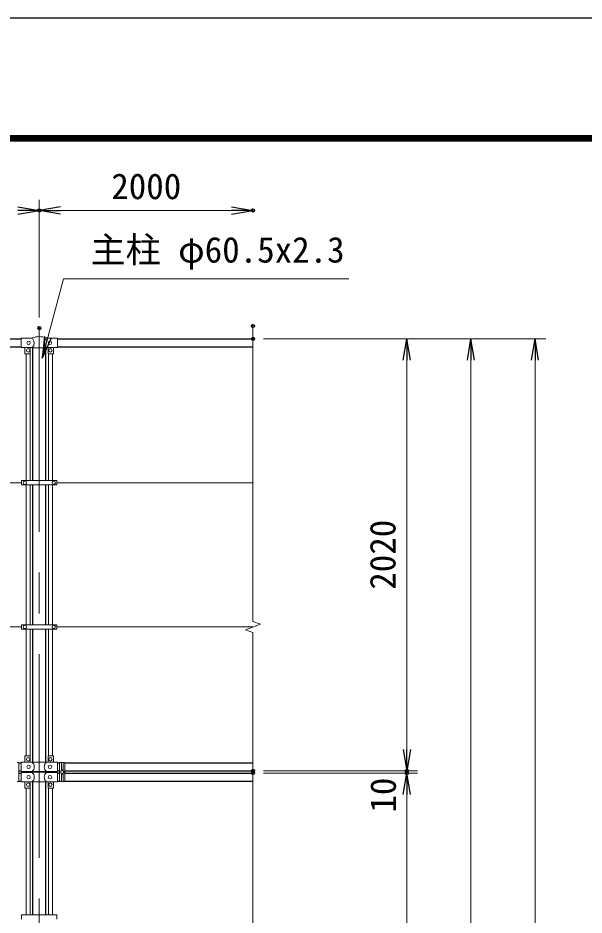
# Model space of a CAD drawing. Units: millimetres, scale not verified. Extents: x -10499 to 10501, y -7424 to 7426.
# Drawn here: x -5843 to -3194, y 3232 to 7426 of the extents above; entities that cross this region are included whole.
import ezdxf
from ezdxf.enums import TextEntityAlignment as Align

# ---------------------------------------------------------------- set-up
doc = ezdxf.new("R2010")
doc.units = ezdxf.units.MM
doc.header["$LTSCALE"] = 30
doc.header["$PDMODE"] = 32
doc.header["$PDSIZE"] = 15
doc.linetypes.add('USER1', pattern=[50.8, 31.75, -6.35, 6.35, -6.35])
for name, color, linetype, lineweight in [('0-1_D-STR1', 1, 'Continuous', 25), ('0-4_D-BMK', 2, 'USER1', 13), ('0-5_D-STR3', 3, 'Continuous', 13), ('0-7_D-STR-DIM', 7, 'Continuous', 13), ('0-B_D-STR-TXT', 7, 'Continuous', 13), ('0-C_D-TTL', 7, 'Continuous', 25)]:
    doc.layers.add(name, color=color, linetype=linetype, lineweight=lineweight)
doc.layers.add('0-8_0', color=7, linetype='Continuous')
doc.layers.add('0-9_Defpoints', color=8, linetype='Continuous')
doc.styles.add('ＭＳ ゴシック', font='')
doc.styles.get('ＭＳ ゴシック').set_extended_font_data('MS Gothic')

# ---------------------------------------------------------------- blocks, each defined once
blk = doc.blocks.new('_Open')
at = {"layer": '0-8_0'}
blk.add_line((-30, 5), (0, 0), dxfattribs=at)
blk.add_lwpolyline([(-30, -5), (0, 0), (-30, 0)], dxfattribs=at)

msp = doc.modelspace()

# ---------------------------------------------------------------- linework, layer by layer
at = {"layer": '0-1_D-STR1'}
for p, q in [((-7655.67, 5925.57), (-5828.17, 5925.57)), ((-5658.17, 5925.57), (-4743.17, 5925.57)), ((-7658.17, 5887.47), (-5828.17, 5887.47)), ((-5773.42, 5262.87), (-5773.42, 5884.07)), ((-5712.92, 5262.87), (-5712.92, 5884.07)), ((-5658.17, 5887.47), (-4743.17, 5887.47)), ((-5773.42, 4588.87), (-5773.42, 5242.27)), ((-5712.92, 4588.87), (-5712.92, 5242.27)), ((-5773.42, 3947.17), (-5773.42, 4568.27)), ((-5712.92, 3947.17), (-5712.92, 4568.27)), ((-5838.17, 3943.67), (-5828.17, 3943.67)), ((-5658.17, 3943.67), (-5648.17, 3943.67)), ((-5623.17, 3943.67), (-4743.17, 3943.67)), ((-5838.17, 3905.57), (-5828.17, 3905.57)), ((-5773.42, 3898.97), (-5773.42, 3902.17)), ((-5773.42, 3898.97), (-5773.42, 3902.17)), ((-5773.42, 3898.97), (-5773.42, 3902.17)), ((-5712.92, 3898.97), (-5712.92, 3902.17)), ((-5712.92, 3898.97), (-5712.92, 3902.17)), ((-5712.92, 3898.97), (-5712.92, 3902.17)), ((-5658.17, 3905.57), (-5648.17, 3905.57)), ((-5623.17, 3905.57), (-4743.17, 3905.57)), ((-5838.17, 3895.57), (-5828.17, 3895.57)), ((-5658.17, 3895.57), (-5648.17, 3895.57)), ((-5623.17, 3895.57), (-4743.17, 3895.57)), ((-5838.17, 3857.47), (-5828.17, 3857.47)), ((-5773.42, 3232.87), (-5773.42, 3853.97)), ((-5712.92, 3232.87), (-5712.92, 3853.97)), ((-5658.17, 3857.47), (-5648.17, 3857.47)), ((-5623.17, 3857.47), (-4743.17, 3857.47))]:
    msp.add_line(p, q, dxfattribs=at)
at = {"layer": '0-4_D-BMK'}
msp.add_line((-5743.17, 5975.57), (-5743.17, -5044.43), dxfattribs=at)
at = {"layer": '0-5_D-STR3'}
for p, q in [((-5828.17, 5928.57), (-5778.95, 5928.57)), ((-5828.17, 5884.57), (-5828.17, 5928.57)), ((-5707.4, 5928.57), (-5658.17, 5928.57)), ((-5658.17, 5884.57), (-5658.17, 5928.57)), ((-5828.17, 5884.57), (-5777.97, 5884.57)), ((-5810.17, 5884.57), (-5810.17, 5855.57)), ((-5785.17, 5884.57), (-5785.17, 5855.57)), ((-5776.97, 5884.07), (-5777.97, 5884.57)), ((-5776.97, 5884.07), (-5709.37, 5884.07)), ((-5709.37, 5884.07), (-5708.37, 5884.57)), ((-5708.37, 5884.57), (-5658.17, 5884.57)), ((-5701.17, 5884.57), (-5701.17, 5855.57)), ((-5676.17, 5884.57), (-5676.17, 5855.57)), ((-5786.17, 5854.57), (-5809.17, 5854.57)), ((-5804.67, 5854.57), (-5804.67, 5262.87)), ((-5785.67, 5854.7), (-5785.67, 5262.87)), ((-5700.67, 5854.7), (-5700.67, 5262.87)), ((-5700.17, 5854.57), (-5677.17, 5854.57)), ((-5681.67, 5854.57), (-5681.67, 5262.87)), ((-5825.67, 5252.57), (-7661.17, 5252.57)), ((-5825.67, 5262.87), (-5660.67, 5262.87)), ((-5825.67, 5262.87), (-5825.67, 5242.27)), ((-5660.67, 5262.87), (-5660.67, 5242.27)), ((-4743.17, 5252.57), (-5660.67, 5252.57)), ((-5825.67, 5242.27), (-5660.67, 5242.27)), ((-5804.67, 5242.27), (-5804.67, 4588.87)), ((-5785.67, 5242.27), (-5785.67, 4588.87)), ((-5700.67, 5242.27), (-5700.67, 4588.87)), ((-5681.67, 5242.27), (-5681.67, 4588.87)), ((-5825.67, 4578.57), (-7661.17, 4578.57)), ((-5825.67, 4588.87), (-5660.67, 4588.87)), ((-5825.67, 4588.87), (-5825.67, 4568.27)), ((-5660.67, 4588.87), (-5660.67, 4568.27)), ((-4743.17, 4578.57), (-5660.67, 4578.57)), ((-5825.67, 4568.27), (-5660.67, 4568.27)), ((-5804.67, 4568.27), (-5804.67, 3976.67)), ((-5785.67, 4568.27), (-5785.67, 3975.99)), ((-5700.67, 4568.27), (-5700.67, 3975.99)), ((-5681.67, 4568.27), (-5681.67, 3976.67)), ((-5838.17, 3944.94), (-5847.17, 3944.94)), ((-5828.17, 3946.67), (-5776.97, 3946.67)), ((-5828.17, 3902.67), (-5828.17, 3946.67)), ((-5810.17, 3946.67), (-5810.17, 3974.67)), ((-5787.17, 3976.67), (-5808.17, 3976.67)), ((-5785.17, 3946.67), (-5785.17, 3974.67)), ((-5776.97, 3947.17), (-5777.97, 3946.67)), ((-5776.97, 3947.17), (-5709.37, 3947.17)), ((-5709.37, 3947.17), (-5708.37, 3946.67)), ((-5709.37, 3946.67), (-5658.17, 3946.67)), ((-5701.17, 3946.67), (-5701.17, 3974.67)), ((-5699.17, 3976.67), (-5678.17, 3976.67)), ((-5676.17, 3946.67), (-5676.17, 3974.67)), ((-5658.17, 3902.67), (-5658.17, 3946.67)), ((-5648.17, 3944.94), (-5639.17, 3944.94)), ((-5639.17, 3944.94), (-5639.17, 3912.57)), ((-5632.17, 3944.94), (-5632.17, 3912.57)), ((-5828.17, 3902.67), (-5776.97, 3902.67)), ((-5776.97, 3902.17), (-5777.97, 3902.67)), ((-5709.37, 3902.67), (-5658.17, 3902.67)), ((-5828.17, 3898.47), (-5776.97, 3898.47)), ((-5828.17, 3898.47), (-5828.17, 3854.47)), ((-5776.97, 3898.97), (-5777.97, 3898.47)), ((-5709.37, 3898.47), (-5658.17, 3898.47)), ((-5658.17, 3898.47), (-5658.17, 3854.47)), ((-5639.17, 3855.68), (-5639.17, 3888.57)), ((-5632.17, 3855.68), (-5632.17, 3888.57)), ((-5828.17, 3854.47), (-5776.97, 3854.47)), ((-5810.17, 3854.47), (-5810.17, 3826.47)), ((-5787.17, 3824.47), (-5808.17, 3824.47)), ((-5804.67, 3824.47), (-5804.67, 3232.87)), ((-5785.67, 3825.14), (-5785.67, 3232.87)), ((-5785.17, 3854.47), (-5785.17, 3826.47)), ((-5776.97, 3853.97), (-5777.97, 3854.47)), ((-5776.97, 3853.97), (-5709.37, 3853.97)), ((-5709.37, 3853.97), (-5708.37, 3854.47)), ((-5709.37, 3854.47), (-5658.17, 3854.47)), ((-5701.17, 3854.47), (-5701.17, 3826.47)), ((-5700.67, 3825.14), (-5700.67, 3232.87)), ((-5699.17, 3824.47), (-5678.17, 3824.47)), ((-5681.67, 3824.47), (-5681.67, 3232.87)), ((-5676.17, 3854.47), (-5676.17, 3826.47)), ((-5825.67, 3232.87), (-5660.67, 3232.87)), ((-5825.67, 3232.87), (-5825.67, 3212.27)), ((-5660.67, 3232.87), (-5660.67, 3212.27))]:
    msp.add_line(p, q, dxfattribs=at)
for points in [[(-5847.17, 3855.68), (-5838.17, 3855.68), (-5838.17, 3944.94)], [(-5639.17, 3855.68), (-5648.17, 3855.68), (-5648.17, 3944.94)], [(-5632.17, 3944.94), (-5623.17, 3944.94), (-5623.17, 3855.68), (-5632.17, 3855.68)], [(-5776.97, 3902.17), (-5709.37, 3902.17), (-5708.37, 3902.67)], [(-5776.97, 3898.97), (-5709.37, 3898.97), (-5708.37, 3898.47)]]:
    msp.add_lwpolyline(points, dxfattribs=at)
msp.add_lwpolyline([(-5635.67, 3892.47), (-5642.69, 3896.52), (-5642.69, 3904.62), (-5635.67, 3908.67), (-5628.66, 3904.62), (-5628.66, 3896.52)], close=True, dxfattribs=at)
for centre, radius in [((-5793.17, 5906.57), 8), ((-5693.17, 5906.57), 8), ((-5795.17, 5871.57), 8), ((-5691.17, 5871.57), 8), ((-5810.67, 5252.57), 8), ((-5675.67, 5252.57), 8), ((-5810.67, 4578.57), 8), ((-5675.67, 4578.57), 8), ((-5795.17, 3959.67), 8), ((-5691.17, 3959.67), 8), ((-5793.17, 3924.67), 8), ((-5693.17, 3924.67), 8), ((-5635.67, 3900.57), 7.03), ((-5793.17, 3876.47), 8), ((-5693.17, 3876.47), 8), ((-5795.17, 3841.47), 8), ((-5691.17, 3841.47), 8)]:
    msp.add_circle(centre, radius, dxfattribs=at)
for centre, radius, start, end in [((-5778.95, 5936.57), 8, 270, 296.9114), ((-5795.56, 5906.57), 28.8, 314.1684, 41.01552), ((-5743.17, 5853.11), 82.82, 67.15338, 112.84662), ((-5690.79, 5906.57), 28.8, 138.98448, 225.8316), ((-5707.4, 5936.57), 8, 243.0886, 270), ((-5809.17, 5855.57), 1, 180, 270), ((-5786.17, 5855.57), 1, 270, 0), ((-5700.17, 5855.57), 1, 180, 270), ((-5677.17, 5855.57), 1, 270, 0), ((-5808.17, 3974.67), 2, 90, 180), ((-5787.17, 3974.67), 2, 0, 90), ((-5795.56, 3924.67), 28.8, 310.19176, 49.80824), ((-5690.79, 3924.67), 28.8, 130.19176, 229.80824), ((-5699.17, 3974.67), 2, 90, 180), ((-5678.17, 3974.67), 2, 0, 90), ((-5635.67, 3939.31), 6.62, 58.10921, 121.89079), ((-5635.67, 3912.57), 3.5, 180, 0), ((-5795.56, 3876.47), 28.8, 310.19176, 49.80824), ((-5690.79, 3876.47), 28.8, 130.19176, 229.80824), ((-5635.67, 3888.57), 3.5, 0, 180), ((-5808.17, 3826.47), 2, 180, 270), ((-5787.17, 3826.47), 2, 270, 0), ((-5699.17, 3826.47), 2, 180, 270), ((-5678.17, 3826.47), 2, 270, 0), ((-5635.67, 3861.3), 6.62, 238.10921, 301.89079)]:
    msp.add_arc(centre, radius, start, end, dxfattribs=at)
at = {"layer": '0-7_D-STR-DIM'}
for p, q in [((-5743.17, 6025.57), (-5743.17, 6575.57)), ((-5743.17, 6025.57), (-5743.17, 6575.57)), ((-5643.17, 6525.57), (-4843.17, 6525.57)), ((-4743.17, 5985.57), (-4743.17, 4604.22)), ((-4693.17, 5925.57), (-3973.17, 5925.57)), ((-4693.17, 5925.57), (-3673.17, 5925.57)), ((-4693.17, 5925.57), (-3373.17, 5925.57)), ((-4023.17, 5825.57), (-4023.17, 4005.57)), ((-3723.17, 5825.57), (-3723.17, -3994.43)), ((-3423.17, 5825.57), (-3423.17, -4894.43)), ((-4778.41, 4565.74), (-4707.94, 4591.39)), ((-4707.94, 4591.39), (-4743.17, 4604.22)), ((-4743.17, 4552.91), (-4778.41, 4565.74)), ((-4743.17, 4552.91), (-4743.17, 416.22)), ((-4023.17, 4005.57), (-4023.17, 4105.57)), ((-4693.17, 3905.57), (-3973.17, 3905.57)), ((-4693.17, 3905.57), (-3973.17, 3905.57)), ((-4023.17, 3905.57), (-4023.17, 3895.57)), ((-4693.17, 3895.57), (-3973.17, 3895.57)), ((-4693.17, 3895.57), (-3973.17, 3895.57)), ((-4023.17, 3795.57), (-4023.17, 3695.57)), ((-4023.17, 3795.57), (-4023.17, 1975.57))]:
    msp.add_line(p, q, dxfattribs=at)
at = {"layer": '0-9_Defpoints'}
for p in [(-5743.17, 6525.57), (-4743.17, 6525.57), (-5743.17, 5975.57), (-4743.17, 5985.57), (-4743.17, 5925.57), (-4743.17, 3905.57), (-4743.17, 3895.57), (-4743.17, 3895.57), (-4023.17, 3905.57), (-4023.17, 3895.57)]:
    msp.add_point(p, dxfattribs=at)
at = {"layer": '0-B_D-STR-TXT'}
msp.add_lwpolyline([(-4293.94, 6205.69), (-5630.64, 6205.69), (-5728.56, 5837.73)], dxfattribs=at)
at = {"layer": '0-C_D-TTL', "color": 2}
msp.add_lwpolyline([(-10499.2, 7425.57), (10500.8, 7425.57), (10500.8, -7424.43), (-10499.2, -7424.43)], close=True, dxfattribs=at)
at = {"layer": '0-C_D-TTL'}
for points in [[(-9824.2, 6875.57), (9825.8, 6875.57), (9825.8, -6874.43), (-9824.2, -6874.43)], [(-9817.95, 6869.32), (9819.55, 6869.32), (9819.55, -6868.18), (-9817.95, -6868.18)], [(-9811.7, 6863.07), (9813.3, 6863.07), (9813.3, -6861.93), (-9811.7, -6861.93)], [(-9805.45, 6856.82), (9807.05, 6856.82), (9807.05, -6855.68), (-9805.45, -6855.68)], [(-9799.2, 6850.57), (9800.8, 6850.57), (9800.8, -6849.43), (-9799.2, -6849.43)]]:
    msp.add_lwpolyline(points, close=True, dxfattribs=at)

# ---------------------------------------------------------------- block references
at = {"layer": '0-7_D-STR-DIM', "xscale": 3.333333, "yscale": 3.333333}
for p in [(-5743.17, 6525.57), (-4743.17, 6525.57)]:
    msp.add_blockref('_Open', p, dxfattribs=at)
for p, rotation in [((-5743.17, 6525.57), 180), ((-4023.17, 5925.57), 90), ((-3723.17, 5925.57), 90), ((-3423.17, 5925.57), 90), ((-4023.17, 3905.57), 270), ((-4023.17, 3905.57), 270), ((-4023.17, 3895.57), 90), ((-4023.17, 3895.57), 90)]:
    msp.add_blockref('_Open', p, dxfattribs=dict(at, rotation=rotation))
at = {"layer": '0-B_D-STR-TXT', "xscale": 3.333333, "yscale": 3.333333, "rotation": 255.0989}
msp.add_blockref('_Open', (-5729.07, 5835.8), dxfattribs=at)

# ---------------------------------------------------------------- texts
at = {"layer": '0-7_D-STR-DIM', "style": 'ＭＳ ゴシック'}
msp.add_text('2000', height=120.3, dxfattribs=at).set_placement((-5406.3, 6542.44), align=Align.BOTTOM_LEFT)
for s, p in [('2020', (-4040.04, 4752.44)), ('10', (-4038.2, 3710.6))]:
    msp.add_text(s, height=120.3, rotation=90, dxfattribs=at).set_placement(p, align=Align.BOTTOM_LEFT)
at = {"layer": '0-B_D-STR-TXT', "style": 'ＭＳ ゴシック'}
msp.add_text('主柱 φ60.5x2.3', height=120.3, dxfattribs=at).set_placement((-5503.33, 6245.72), align=Align.BOTTOM_LEFT)

doc.saveas('drawing.dxf')
